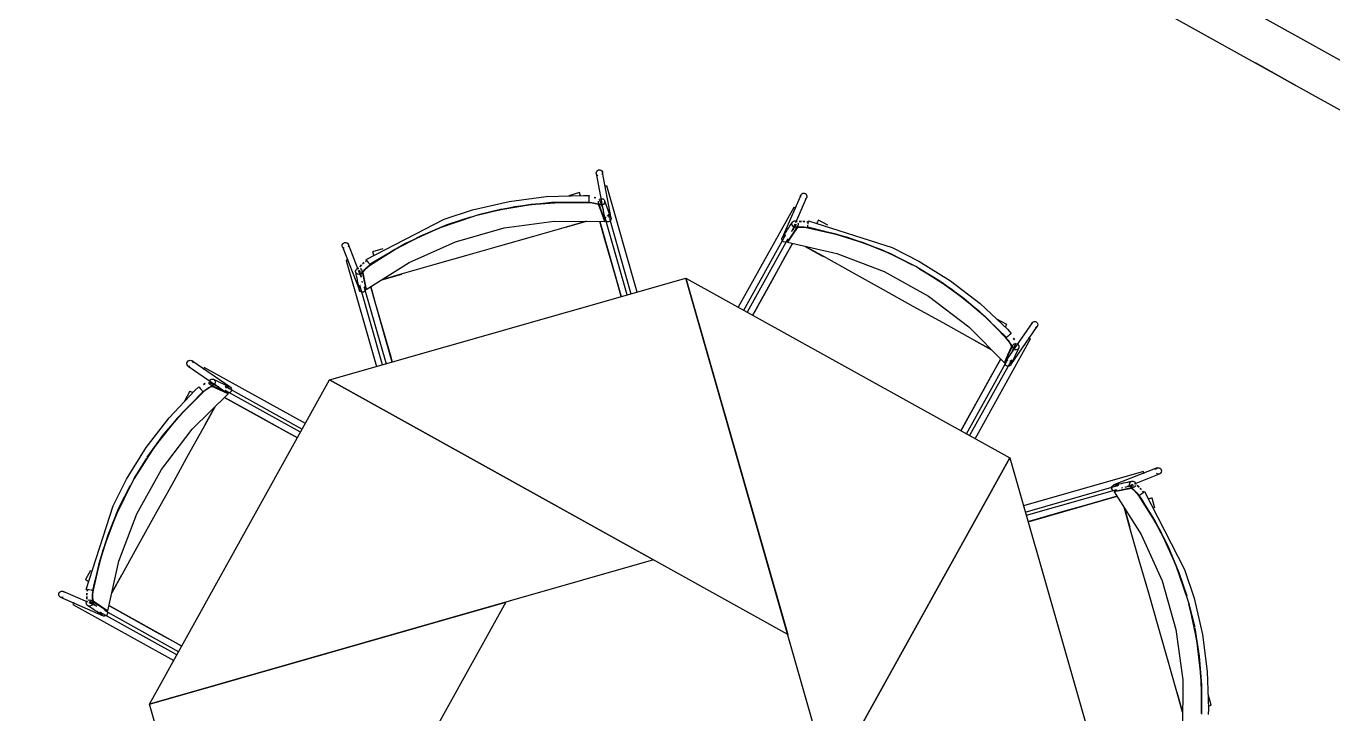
# Model space of a CAD drawing. Header units: metres. Extents: x 2.3 to 42.8, y 0.9 to 31.9.
# Drawn here: x 36.333 to 37.217, y 26.308 to 26.773 of the extents above; entities that cross this region are included whole.
import ezdxf

# ---------------------------------------------------------------- set-up
doc = ezdxf.new("R2010")
doc.units = ezdxf.units.M
for name, color, linetype in [('ARREDI', 9, 'Continuous'), ('PARETI_STRUTTURE', 7, 'Continuous'), ('PORTE_SCALE', 2, 'Continuous')]:
    doc.layers.add(name, color=color, linetype=linetype)

msp = doc.modelspace()

# ---------------------------------------------------------------- linework, layer by layer
at = {"layer": 'ARREDI'}
for points in [[(36.55888, 27.11816), (37.33341, 26.68811), (37.35252, 26.72254), (36.57799, 27.15258)], [(36.53844, 26.53381), (36.77935, 26.60271), (36.84824, 26.36179)], [(36.77935, 26.60271), (36.99842, 26.48107), (36.87678, 26.26201)], [(36.41679, 26.31475), (36.53843, 26.53382), (36.7575, 26.41218)], [(36.99841, 26.48107), (37.06731, 26.24015), (36.82639, 26.17126)], [(36.48569, 26.07384), (36.41679, 26.31475), (36.65771, 26.38364)]]:
    msp.add_lwpolyline(points, close=True, dxfattribs=at)
for points in [[(36.71994, 26.6718), (36.71934, 26.67224), (36.71893, 26.67286), (36.71877, 26.67333), (36.71877, 26.67335), (36.71874, 26.67358), (36.71883, 26.67433), (36.71916, 26.675)], [(36.71916, 26.67499), (36.7197, 26.67551), (36.72039, 26.67581), (36.72114, 26.67585), (36.72187, 26.67566), (36.72246, 26.67522), (36.72288, 26.6746), (36.72303, 26.67413), (36.72303, 26.67412), (36.72306, 26.67387), (36.72298, 26.67313), (36.72264, 26.67247)], [(36.70754, 26.66045), (36.70756, 26.66042)], [(36.70815, 26.65835), (36.70794, 26.65906), (36.70776, 26.6597), (36.70763, 26.66016), (36.70755, 26.66042)], [(36.71388, 26.65816), (36.71389, 26.6584), (36.71389, 26.65841), (36.71389, 26.65837), (36.71388, 26.65809), (36.71384, 26.65759), (36.71381, 26.65692), (36.71377, 26.65617), (36.71373, 26.65544)], [(36.71725, 26.65719), (36.71849, 26.65697)], [(36.71855, 26.65696), (36.71726, 26.6572)], [(36.72498, 26.66476), (36.72434, 26.66458)], [(36.72576, 26.66499), (36.72548, 26.6649), (36.72498, 26.66476)], [(36.7258, 26.66499), (36.72581, 26.66499)], [(36.85704, 26.65706), (36.85688, 26.65778), (36.85696, 26.65853), (36.85704, 26.65875), (36.85704, 26.65876), (36.85729, 26.65918), (36.85784, 26.6597), (36.85853, 26.65999), (36.85928, 26.66003), (36.86, 26.65981), (36.8606, 26.65935), (36.86102, 26.65872)], [(36.86101, 26.65873), (36.86118, 26.65801), (36.8611, 26.65726), (36.86101, 26.65703), (36.86101, 26.65702), (36.86076, 26.6566), (36.86022, 26.65609)], [(36.56609, 26.6116), (36.56414, 26.61014), (36.56243, 26.6086), (36.56134, 26.60731), (36.56102, 26.60647), (36.56216, 26.60067), (36.56329, 26.59488), (36.59224, 26.61315), (36.62352, 26.62715), (36.65647, 26.63657), (36.69042, 26.64124), (36.72466, 26.64101), (36.72256, 26.64654), (36.72045, 26.65207)], [(36.63905, 26.64536), (36.65494, 26.64923)], [(36.6549, 26.64921), (36.63906, 26.64537)], [(36.71329, 26.65375), (36.69386, 26.65383), (36.67446, 26.65235), (36.65551, 26.64933)], [(36.65554, 26.64935), (36.67453, 26.65236), (36.69396, 26.65385), (36.71343, 26.65375)], [(36.72045, 26.65207), (36.71974, 26.65261), (36.71813, 26.65313), (36.71586, 26.65353), (36.71343, 26.65374)], [(36.71344, 26.65374), (36.71599, 26.65352), (36.71822, 26.65312), (36.71979, 26.65261), (36.72047, 26.65206)], [(36.71372, 26.65544), (36.71368, 26.6548), (36.71367, 26.65434), (36.71366, 26.65411)], [(36.72412, 26.653), (36.72358, 26.65248), (36.72288, 26.65216), (36.72215, 26.65211), (36.72142, 26.6523), (36.72083, 26.65272), (36.72083, 26.65273), (36.72042, 26.65333), (36.72037, 26.65347), (36.72024, 26.65404), (36.72034, 26.65477)], [(36.72078, 26.65592), (36.72291, 26.6504), (36.72342, 26.64905)], [(36.72121, 26.65597), (36.72191, 26.65627), (36.72264, 26.65634), (36.72337, 26.65615), (36.72396, 26.65572), (36.72401, 26.65567), (36.72437, 26.65512), (36.72442, 26.65497), (36.72455, 26.6544), (36.72445, 26.65366), (36.72412, 26.65299)], [(36.85227, 26.6505), (36.85229, 26.65049)], [(36.85303, 26.65008), (36.85258, 26.65033), (36.85232, 26.65047)], [(36.85361, 26.64976), (36.85303, 26.65008)], [(36.56609, 26.6116), (36.58256, 26.62198), (36.59984, 26.63099), (36.61781, 26.63859), (36.63367, 26.64383)], [(36.63365, 26.64382), (36.61783, 26.6386), (36.5999, 26.63103), (36.58265, 26.62203), (36.56621, 26.61168)], [(36.71222, 26.6411), (36.69844, 26.63715), (36.67632, 26.63083), (36.65412, 26.62448), (36.6319, 26.61812), (36.60969, 26.61178), (36.58758, 26.60546), (36.57381, 26.60151)], [(36.69881, 26.63725), (36.71224, 26.64109)], [(36.73564, 26.59021), (36.73303, 26.59935), (36.72882, 26.61406), (36.72463, 26.62876), (36.72112, 26.64103)], [(36.72493, 26.64402), (36.72465, 26.64102)], [(36.72465, 26.64102), (36.72493, 26.64402)], [(36.7284, 26.64151), (36.72786, 26.641), (36.72716, 26.64069), (36.72641, 26.64064), (36.72569, 26.64084), (36.72509, 26.64129)], [(36.72614, 26.64486), (36.72689, 26.64491), (36.72761, 26.6447), (36.72823, 26.64426), (36.72864, 26.64365), (36.72878, 26.64318), (36.72878, 26.64316), (36.72881, 26.64293), (36.72873, 26.64218), (36.72839, 26.64151)], [(36.85088, 26.63424), (36.8518, 26.63562), (36.85422, 26.63917)], [(36.8512, 26.63843), (36.85102, 26.63915), (36.85111, 26.63988), (36.85136, 26.64041), (36.85144, 26.64055), (36.85193, 26.64101), (36.85197, 26.64104), (36.85265, 26.64131), (36.8534, 26.64134), (36.85411, 26.64112), (36.8547, 26.64066)], [(36.85512, 26.64003), (36.8553, 26.63931), (36.85521, 26.63857), (36.85496, 26.63805), (36.85488, 26.63791), (36.85435, 26.63742), (36.85367, 26.63714), (36.85292, 26.63711), (36.85221, 26.63734), (36.85162, 26.6378), (36.8512, 26.63842)], [(36.85753, 26.64103), (36.85588, 26.64089)], [(36.85592, 26.64088), (36.8576, 26.64102)], [(36.85979, 26.64092), (36.85851, 26.64097)], [(36.85874, 26.64096), (36.8599, 26.6409)], [(36.86117, 26.64072), (36.86224, 26.64057)], [(36.86225, 26.64057), (36.86118, 26.64072)], [(36.86201, 26.63918), (36.86213, 26.63991), (36.86224, 26.64057)], [(36.86233, 26.64107), (36.86238, 26.64134), (36.86239, 26.64139), (36.86239, 26.64137)], [(36.86902, 26.6419), (36.86889, 26.64167), (36.86866, 26.64125), (36.86834, 26.64067), (36.86798, 26.64003)], [(36.84443, 26.62821), (36.84427, 26.62893), (36.84435, 26.62968), (36.84443, 26.6299), (36.84443, 26.62991), (36.84468, 26.63033), (36.84523, 26.63084), (36.84592, 26.63114), (36.84667, 26.63118)], [(36.86178, 26.63673), (36.85937, 26.63707), (36.85707, 26.63718), (36.85538, 26.63704), (36.85457, 26.63668), (36.85127, 26.63178), (36.84798, 26.62688), (36.88137, 26.61934), (36.91338, 26.60711), (36.94335, 26.59048), (36.97066, 26.56975), (36.9947, 26.54541), (36.99713, 26.55079), (36.99955, 26.5562)], [(36.85455, 26.63669), (36.85533, 26.63705), (36.85698, 26.63719), (36.85925, 26.6371), (36.86178, 26.63673)], [(36.86165, 26.63714), (36.86169, 26.63736), (36.86178, 26.63782), (36.86189, 26.63845)], [(36.86178, 26.63673), (36.88077, 26.63241), (36.89937, 26.62658), (36.91744, 26.61925), (36.93235, 26.61173)], [(36.93234, 26.61173), (36.91746, 26.61922), (36.89944, 26.62655), (36.88088, 26.63239), (36.86192, 26.63671)], [(36.54836, 26.62263), (36.54772, 26.62302), (36.54727, 26.6236), (36.54717, 26.62382), (36.54716, 26.62384), (36.54703, 26.62431), (36.54706, 26.62506), (36.54734, 26.62575), (36.54785, 26.62631), (36.54852, 26.62666), (36.54925, 26.62677), (36.54999, 26.62661)], [(36.54999, 26.62662), (36.55063, 26.62623), (36.55109, 26.62564), (36.55118, 26.62542), (36.5512, 26.62541), (36.55132, 26.62494), (36.55129, 26.62419), (36.55102, 26.62349)], [(36.85142, 26.6261), (36.84635, 26.61698), (36.84009, 26.60568), (36.83381, 26.59439), (36.82753, 26.58307), (36.82452, 26.57764)], [(36.84815, 26.62775), (36.84761, 26.62725), (36.84692, 26.62695), (36.84617, 26.62691), (36.84544, 26.62714), (36.84485, 26.62758), (36.84443, 26.6282)], [(36.84798, 26.62687), (36.84828, 26.62914)], [(36.8601, 26.62414), (36.87229, 26.61736)], [(36.98597, 26.55425), (36.97344, 26.56121), (36.95333, 26.57237), (36.93313, 26.58358), (36.91293, 26.5948), (36.89274, 26.60601), (36.87263, 26.61718), (36.86011, 26.62414)], [(36.55045, 26.61485), (36.54995, 26.61471), (36.54968, 26.61463), (36.54962, 26.61462), (36.54964, 26.61462)], [(36.5511, 26.61504), (36.55046, 26.61486)], [(36.56172, 26.61316), (36.56077, 26.6123)], [(36.56078, 26.61229), (36.5618, 26.61322)], [(36.56284, 26.61399), (36.5637, 26.61465)], [(36.5637, 26.61465), (36.56284, 26.614)], [(36.56322, 26.61532), (36.56324, 26.61531)], [(36.56494, 26.61289), (36.56452, 26.61349), (36.56409, 26.6141), (36.5637, 26.61466), (36.56341, 26.61506), (36.56324, 26.61529)], [(36.5657, 26.6118), (36.56556, 26.612), (36.5653, 26.61237), (36.56494, 26.61289)], [(36.56754, 26.62038), (36.56761, 26.62013), (36.56775, 26.61966), (36.56793, 26.61903), (36.56814, 26.61831)], [(36.55741, 26.60532), (36.55677, 26.60571), (36.55631, 26.60629), (36.5561, 26.60684), (36.55607, 26.60699), (36.55609, 26.60765), (36.5561, 26.60771), (36.55638, 26.60839), (36.55689, 26.60893), (36.55756, 26.60928), (36.55831, 26.60938)], [(36.55904, 26.60922), (36.55968, 26.60884), (36.56014, 26.60825), (36.56034, 26.60771), (36.56037, 26.60756), (36.56034, 26.60684), (36.56007, 26.60615), (36.55955, 26.60561), (36.55889, 26.60527), (36.55814, 26.60517), (36.55741, 26.60532)], [(36.56004, 26.61163), (36.55899, 26.61037)], [(36.55982, 26.60376), (36.559, 26.60799)], [(36.55901, 26.61039), (36.56009, 26.61167)], [(36.561, 26.60647), (36.56131, 26.60727), (36.56236, 26.60855), (36.56404, 26.61006), (36.56608, 26.6116)], [(36.5738, 26.60151), (36.58722, 26.60533)], [(36.93725, 26.60901), (36.9512, 26.60049)], [(36.95117, 26.60052), (36.93726, 26.60901)], [(36.55985, 26.59331), (36.55921, 26.5937), (36.55875, 26.59428), (36.55865, 26.59451), (36.55864, 26.59452), (36.55852, 26.59499), (36.55854, 26.59574), (36.55883, 26.59644), (36.55933, 26.59699)], [(36.5628, 26.59561), (36.56277, 26.59486), (36.5625, 26.59417), (36.562, 26.59361), (36.56133, 26.59327), (36.56058, 26.59316), (36.55984, 26.59331)], [(36.56063, 26.59964), (36.56045, 26.60059)], [(36.5633, 26.59487), (36.56191, 26.59669)], [(36.56628, 26.59676), (36.56914, 26.58673), (36.5727, 26.57431), (36.57625, 26.5619), (36.57981, 26.54944), (36.58082, 26.54594)], [(36.99567, 26.56245), (36.98199, 26.57625), (36.96723, 26.5889), (36.9517, 26.60018)], [(36.95172, 26.60016), (36.96728, 26.58886), (36.98207, 26.57618), (36.99577, 26.56233)], [(36.99529, 26.56934), (36.99565, 26.56999), (36.99597, 26.57056), (36.99621, 26.57099), (36.99633, 26.57121)], [(37.01302, 26.57124), (37.01316, 26.57198), (37.0134, 26.57241), (37.0134, 26.57242), (37.01355, 26.57262), (37.01414, 26.57308), (37.01484, 26.57331)], [(37.01484, 26.57332), (37.01559, 26.5733), (37.01629, 26.57302), (37.01686, 26.57252), (37.01722, 26.57187), (37.01734, 26.57114), (37.01719, 26.5704), (37.01697, 26.56997), (37.01697, 26.56995), (37.01682, 26.56976), (37.01623, 26.5693), (37.01552, 26.56907)], [(36.97377, 26.56101), (36.98597, 26.55424)], [(36.99954, 26.5562), (36.99942, 26.55707), (36.99866, 26.55857), (36.99734, 26.56046), (36.99577, 26.56234)], [(36.99577, 26.56233), (36.99741, 26.56038), (36.9987, 26.55851), (36.99945, 26.55704), (36.99956, 26.55618)], [(36.99718, 26.56333), (36.9967, 26.5629), (36.99636, 26.5626), (36.99619, 26.56244)], [(36.99921, 26.56514), (36.99937, 26.5653), (36.9994, 26.56531), (36.99936, 26.56528), (36.99915, 26.5651), (36.99878, 26.56477), (36.99828, 26.56432), (36.99772, 26.56382), (36.99718, 26.56334)], [(37.00091, 26.56207), (37.00162, 26.56104)], [(37.00167, 26.561), (37.00092, 26.56207)], [(37.01173, 26.56196), (37.01114, 26.56228)], [(37.01247, 26.56155), (37.01248, 26.56154), (37.01242, 26.56157), (37.01217, 26.56172), (37.01173, 26.56197)], [(37.00251, 26.55868), (37.0001, 26.55327), (36.99951, 26.55196)], [(37.0028, 26.55426), (37.00205, 26.55427), (37.00134, 26.55455), (37.00077, 26.55502), (37.00041, 26.55567), (37.00028, 26.55639), (37.00042, 26.5571), (37.00048, 26.55724), (37.0008, 26.55773), (37.00138, 26.55819), (37.00209, 26.55842)], [(37.00355, 26.55814), (37.00412, 26.55765), (37.00449, 26.55701), (37.0046, 26.55629), (37.0046, 26.55622), (37.00448, 26.55557), (37.00441, 26.55543), (37.00409, 26.55494), (37.00351, 26.55449), (37.0028, 26.55425)], [(36.44199, 26.54468), (36.44201, 26.54543), (36.44229, 26.54613), (36.44279, 26.5467), (36.44344, 26.54706), (36.44418, 26.54718), (36.44491, 26.54704), (36.44534, 26.54681), (36.44536, 26.54681), (36.44555, 26.54666), (36.44601, 26.54607), (36.44624, 26.54536)], [(36.44407, 26.54286), (36.44333, 26.543), (36.4429, 26.54324), (36.44289, 26.54324), (36.44269, 26.54339), (36.44224, 26.54397), (36.442, 26.54468)], [(36.45376, 26.54231), (36.45377, 26.54232), (36.45375, 26.54228), (36.45359, 26.54201), (36.45334, 26.54157)], [(36.9653, 26.49946), (36.97116, 26.51003), (36.97859, 26.52339), (36.98601, 26.53675), (36.99222, 26.54792)], [(36.99702, 26.54734), (36.9947, 26.54541)], [(36.9947, 26.54541), (36.99702, 26.54734)], [(36.9977, 26.54311), (36.99695, 26.54312), (36.99626, 26.5434), (36.99569, 26.5439), (36.99533, 26.54455), (36.9952, 26.54529)], [(36.99847, 26.54707), (36.99904, 26.54657), (36.9994, 26.54591), (36.99953, 26.54518), (36.99937, 26.54444), (36.99915, 26.54401), (36.99914, 26.544), (36.999, 26.5438), (36.99841, 26.54334), (36.99771, 26.54311)], [(36.45335, 26.54157), (36.45303, 26.54098)], [(36.45717, 26.53339), (36.45766, 26.53396), (36.4583, 26.53433), (36.45902, 26.53444), (36.45909, 26.53444), (36.45974, 26.5343), (36.45988, 26.53425), (36.46037, 26.53393), (36.46083, 26.53335), (36.46106, 26.53264)], [(36.37859, 26.39162), (36.37824, 26.38921), (36.37813, 26.38691), (36.37827, 26.38522), (36.37863, 26.38441), (36.38353, 26.38111), (36.38843, 26.37782), (36.39598, 26.41121), (36.4082, 26.44322), (36.42484, 26.47319), (36.44556, 26.5005), (36.46991, 26.52454), (36.46452, 26.52697), (36.45911, 26.52939)], [(36.45287, 26.52551), (36.43906, 26.51183), (36.42641, 26.49707), (36.41513, 26.48154)], [(36.41515, 26.48156), (36.42646, 26.49712), (36.43914, 26.51191), (36.45297, 26.5256)], [(36.44598, 26.52513), (36.44532, 26.52549), (36.44475, 26.52581), (36.44432, 26.52604), (36.4441, 26.52617)], [(36.45017, 26.52905), (36.45001, 26.52921), (36.45, 26.52924), (36.45003, 26.5292), (36.45021, 26.52899), (36.45054, 26.52862), (36.45099, 26.52812), (36.45149, 26.52756), (36.45197, 26.52702)], [(36.45198, 26.52702), (36.45241, 26.52654), (36.45272, 26.5262), (36.45287, 26.52603)], [(36.45298, 26.52561), (36.45494, 26.52725), (36.4568, 26.52854), (36.45827, 26.52929), (36.45913, 26.52941)], [(36.45911, 26.52939), (36.45824, 26.52926), (36.45674, 26.5285), (36.45485, 26.52718), (36.45298, 26.52561)], [(36.45431, 26.53151), (36.45324, 26.53076)], [(36.45324, 26.53075), (36.45427, 26.53146)], [(36.45663, 26.53235), (36.46205, 26.52994), (36.46335, 26.52935)], [(36.46106, 26.53264), (36.46104, 26.53189), (36.46077, 26.53118), (36.46029, 26.53061), (36.45964, 26.53025), (36.45892, 26.53012), (36.45821, 26.53026), (36.45807, 26.53032), (36.45759, 26.53064), (36.45713, 26.53122), (36.45689, 26.53193)], [(36.46797, 26.52686), (36.4699, 26.52454)], [(36.4699, 26.52454), (36.46797, 26.52686)], [(36.46824, 26.52831), (36.46874, 26.52888), (36.4694, 26.52924), (36.47013, 26.52937), (36.47087, 26.52921), (36.4713, 26.52899), (36.47131, 26.52898), (36.47151, 26.52884), (36.47197, 26.52825), (36.4722, 26.52755)], [(36.47221, 26.52754), (36.47219, 26.52679), (36.47191, 26.5261), (36.47141, 26.52553), (36.47076, 26.52517), (36.47003, 26.52504)], [(36.46106, 26.51581), (36.4541, 26.50328), (36.44294, 26.48317), (36.43173, 26.46297), (36.42051, 26.44277), (36.4093, 26.42259), (36.39813, 26.40247), (36.39117, 26.38995)], [(36.4543, 26.5036), (36.46108, 26.51583)], [(36.51669, 26.49467), (36.50529, 26.50101), (36.49192, 26.50844), (36.47856, 26.51585), (36.46739, 26.52205)], [(36.4063, 26.46709), (36.41482, 26.48105)], [(36.41479, 26.48101), (36.40631, 26.4671)], [(37.08902, 26.47107), (37.08888, 26.47156), (37.0888, 26.47185), (37.08878, 26.47191), (37.08878, 26.47189)], [(37.0892, 26.47043), (37.08902, 26.47107)], [(37.09679, 26.47317), (37.09718, 26.47381), (37.09776, 26.47426), (37.09799, 26.47436), (37.098, 26.47437), (37.09847, 26.4745), (37.09922, 26.47447), (37.09992, 26.47419), (37.10047, 26.47368), (37.10082, 26.47301), (37.10093, 26.47228), (37.10078, 26.47154)], [(37.10078, 26.47154), (37.10039, 26.4709), (37.09981, 26.47044), (37.09959, 26.47035), (37.09957, 26.47033), (37.0991, 26.47021), (37.09835, 26.47024), (37.09766, 26.47051)], [(36.37858, 26.39162), (36.3829, 26.41061), (36.38873, 26.42921), (36.39607, 26.44727), (36.40358, 26.46219)], [(36.40358, 26.46218), (36.39609, 26.44731), (36.38876, 26.42928), (36.38292, 26.41072), (36.3786, 26.39176)], [(37.06747, 26.46168), (37.06786, 26.46232), (37.06844, 26.46278), (37.06867, 26.46288), (37.06868, 26.46289), (37.06915, 26.46302), (37.0699, 26.46299), (37.0706, 26.4627), (37.07115, 26.4622)], [(37.0763, 26.46139), (37.07793, 26.46171), (37.08215, 26.46253)], [(37.08339, 26.46249), (37.083, 26.46185), (37.08242, 26.46139), (37.08187, 26.46119), (37.08172, 26.46116), (37.081, 26.46119), (37.08032, 26.46146), (37.07978, 26.46198), (37.07943, 26.46264), (37.07933, 26.46339), (37.07949, 26.46412)], [(37.07949, 26.46412), (37.07988, 26.46476), (37.08046, 26.46522), (37.081, 26.46543), (37.08115, 26.46545), (37.08182, 26.46544), (37.08188, 26.46543), (37.08256, 26.46515), (37.0831, 26.46463), (37.08344, 26.46397), (37.08354, 26.46322)], [(37.0858, 26.46149), (37.08453, 26.46254)], [(37.08455, 26.46252), (37.08583, 26.46144)], [(37.07092, 26.45525), (37.06089, 26.45239), (37.04848, 26.44883), (37.03606, 26.44528), (37.0236, 26.44172), (37.01117, 26.43816)], [(37.06978, 26.45873), (37.06903, 26.45875), (37.06834, 26.45903), (37.06778, 26.45955), (37.06743, 26.4602), (37.06732, 26.46095), (37.06747, 26.46169)], [(37.08576, 26.45544), (37.0843, 26.45739), (37.08276, 26.4591), (37.08147, 26.46019), (37.08065, 26.46051), (37.07483, 26.45937), (37.06904, 26.45823), (37.08732, 26.42929), (37.10132, 26.39801), (37.11075, 26.36505), (37.1154, 26.33111), (37.11518, 26.29687), (37.12071, 26.29897), (37.12623, 26.30108)], [(37.06904, 26.45823), (37.07086, 26.45962)], [(37.07381, 26.4609), (37.07475, 26.46108)], [(37.08063, 26.46053), (37.08144, 26.46022), (37.0827, 26.45917), (37.08423, 26.45749), (37.08577, 26.45544)], [(37.08577, 26.45544), (37.09614, 26.43897), (37.10516, 26.42169), (37.11275, 26.40372), (37.11799, 26.38786)], [(37.11799, 26.38788), (37.11276, 26.4037), (37.10519, 26.42163), (37.09619, 26.43888), (37.08585, 26.45532)], [(37.08597, 26.45583), (37.08616, 26.45597), (37.08654, 26.45623), (37.08706, 26.45659)], [(37.08645, 26.46075), (37.08738, 26.45973)], [(37.08732, 26.45981), (37.08646, 26.46076)], [(37.08706, 26.45659), (37.08765, 26.45701), (37.08826, 26.45744), (37.08882, 26.45783), (37.08922, 26.45812), (37.08946, 26.45829)], [(37.08816, 26.45869), (37.08881, 26.45783)], [(37.08881, 26.45783), (37.08816, 26.45869)], [(37.08949, 26.45831), (37.08948, 26.45829)], [(37.09454, 26.45398), (37.09429, 26.45392), (37.09382, 26.45378), (37.0932, 26.4536), (37.09247, 26.4534)], [(37.07567, 26.44773), (37.07949, 26.43431)], [(37.11526, 26.30931), (37.11131, 26.32309), (37.105, 26.34521), (37.09865, 26.3674), (37.09229, 26.38963), (37.08594, 26.41184), (37.07962, 26.43395), (37.07568, 26.44772)], [(36.39118, 26.38994), (36.39795, 26.40213)], [(36.37341, 26.39886), (36.37364, 26.39873), (36.37406, 26.3985), (36.37464, 26.39818), (36.37528, 26.39781)], [(36.37425, 26.39217), (36.37397, 26.39222), (36.37393, 26.39223), (36.37394, 26.39223)], [(36.37474, 26.39209), (36.37459, 26.39102)], [(36.37459, 26.39101), (36.37475, 26.39208)], [(36.37613, 26.39185), (36.3754, 26.39197), (36.37475, 26.39208)], [(36.37817, 26.39149), (36.37795, 26.39153), (36.37749, 26.39161), (36.37686, 26.39173)], [(36.37862, 26.38439), (36.37826, 26.38518), (36.37812, 26.38682), (36.37822, 26.38909), (36.37858, 26.39161)], [(36.35825, 26.38688), (36.35753, 26.38672), (36.35678, 26.3868), (36.35656, 26.38688), (36.35655, 26.38688), (36.35613, 26.38713), (36.35562, 26.38768), (36.35532, 26.38837), (36.35528, 26.38912), (36.3555, 26.38984), (36.35596, 26.39044), (36.35659, 26.39086)], [(36.35658, 26.39085), (36.3573, 26.39102), (36.35805, 26.39094), (36.35828, 26.39085), (36.35829, 26.39085), (36.35871, 26.3906), (36.35922, 26.39006)], [(36.36523, 26.38287), (36.36498, 26.38242), (36.36484, 26.38216)], [(36.36556, 26.38345), (36.36524, 26.38287)], [(36.37689, 26.38104), (36.37616, 26.38086), (36.37543, 26.38095), (36.3749, 26.3812), (36.37476, 26.38128), (36.3743, 26.38177), (36.37428, 26.38181), (36.374, 26.38249), (36.37397, 26.38324), (36.37419, 26.38395), (36.37465, 26.38454)], [(36.37443, 26.38576), (36.37429, 26.38744)], [(36.37429, 26.38737), (36.37442, 26.38573)], [(36.37439, 26.38963), (36.37434, 26.38835)], [(36.37435, 26.38858), (36.37441, 26.38974)], [(36.37528, 26.38495), (36.376, 26.38514), (36.37674, 26.38505), (36.37727, 26.3848), (36.37741, 26.38472), (36.37789, 26.38419), (36.37817, 26.38351), (36.3782, 26.38276), (36.37798, 26.38205), (36.37752, 26.38145), (36.37689, 26.38104)], [(36.38107, 26.38072), (36.37969, 26.38164), (36.37614, 26.38406)], [(36.36481, 26.38211), (36.36483, 26.38213)], [(36.38711, 26.37427), (36.38638, 26.37409), (36.38563, 26.37419), (36.38541, 26.37427), (36.3854, 26.37427), (36.38498, 26.37452), (36.38447, 26.37507), (36.38417, 26.37576), (36.38413, 26.37651)], [(36.38844, 26.37782), (36.38618, 26.37812)], [(36.38756, 26.37799), (36.38808, 26.37745), (36.38836, 26.37676), (36.3884, 26.37601), (36.38818, 26.37529), (36.38773, 26.37469), (36.38711, 26.37427)], [(36.38922, 26.38126), (36.39833, 26.3762), (36.40963, 26.36993), (36.42092, 26.36365), (36.43224, 26.35737), (36.43852, 26.35389)], [(37.11953, 26.38248), (37.12339, 26.36659)], [(37.12338, 26.36663), (37.11953, 26.38247)], [(37.12791, 26.30824), (37.128, 26.32767), (37.12651, 26.34707), (37.1235, 26.36602)], [(37.12351, 26.36599), (37.12652, 26.347), (37.12801, 26.32757), (37.12791, 26.3081)], [(37.11141, 26.32271), (37.11526, 26.30928)], [(37.13252, 26.31338), (37.13322, 26.31359), (37.13386, 26.31377), (37.13432, 26.3139), (37.13459, 26.31398)], [(37.13462, 26.31398), (37.13459, 26.31397)]]:
    msp.add_lwpolyline(points, dxfattribs=at)
at = {"layer": 'PARETI_STRUTTURE'}
for points in [[(36.12562, 27.32495), (37.33112, 26.65561), (37.34545, 26.68143)], [(36.71877, 26.67333), (36.72453, 26.64238)], [(36.72878, 26.64317), (36.72303, 26.67413)], [(36.63515, 26.64878), (36.65978, 26.65452), (36.68486, 26.65777), (36.71012, 26.65852), (36.71389, 26.65841)], [(36.70754, 26.66045), (36.7002, 26.65835)], [(36.74632, 26.59327), (36.72581, 26.665)], [(36.85705, 26.65876), (36.84443, 26.62991)], [(36.85371, 26.64032), (36.86102, 26.65702)], [(36.56322, 26.61533), (36.61595, 26.64245), (36.63515, 26.64878)], [(36.71365, 26.65409), (36.68854, 26.6537), (36.66362, 26.6508), (36.63912, 26.64539), (36.63634, 26.64462)], [(36.72431, 26.64245), (36.72426, 26.64257), (36.72422, 26.6427), (36.72417, 26.64282), (36.72412, 26.64295), (36.72408, 26.64306), (36.72404, 26.64318), (36.724, 26.64331), (36.72396, 26.64343), (36.7239, 26.64356), (36.72386, 26.64368), (36.72382, 26.64381), (36.72378, 26.64393), (36.72374, 26.64406), (36.72369, 26.64418), (36.72364, 26.64429), (36.7236, 26.64442), (36.72356, 26.64454), (36.72351, 26.64467), (36.72347, 26.64479), (36.72342, 26.64492), (36.72337, 26.64504), (36.72333, 26.64517), (36.72329, 26.64529), (36.72325, 26.6454), (36.72321, 26.64553), (36.72315, 26.64565), (36.72311, 26.64578), (36.72307, 26.6459), (36.72303, 26.64603), (36.72299, 26.64615), (36.72293, 26.64628), (36.72289, 26.6464), (36.72285, 26.64651), (36.72281, 26.64664), (36.72276, 26.64676), (36.72272, 26.64689), (36.72267, 26.64701), (36.72262, 26.64714), (36.72258, 26.64726), (36.72254, 26.64739), (36.7225, 26.64751), (36.72246, 26.64764), (36.7224, 26.64775), (36.72236, 26.64788), (36.72232, 26.648), (36.72228, 26.64813), (36.72224, 26.64825), (36.72218, 26.64838), (36.72214, 26.6485), (36.7221, 26.64863), (36.72206, 26.64875), (36.72201, 26.64886), (36.72197, 26.64899), (36.72192, 26.64911), (36.72187, 26.64924), (36.72183, 26.64936), (36.72179, 26.64949), (36.72175, 26.64961), (36.72171, 26.64974), (36.72165, 26.64986), (36.72161, 26.64997), (36.72157, 26.6501), (36.72153, 26.65022), (36.72149, 26.65035), (36.72143, 26.65047), (36.72139, 26.6506), (36.72135, 26.65072), (36.72131, 26.65085), (36.72126, 26.65097), (36.72122, 26.6511), (36.72117, 26.65121), (36.72112, 26.65133), (36.72108, 26.65146), (36.72104, 26.65158), (36.721, 26.65171), (36.72094, 26.65183), (36.7209, 26.65196), (36.72086, 26.65208), (36.72082, 26.65221), (36.72078, 26.65232), (36.72074, 26.65245), (36.72068, 26.65257), (36.72064, 26.6527), (36.7206, 26.65282), (36.72056, 26.65295), (36.72051, 26.65307), (36.72047, 26.6532), (36.72042, 26.65332), (36.72037, 26.65345), (36.72036, 26.65347)], [(36.72268, 26.65122), (36.7224, 26.6522)], [(36.72443, 26.65497), (36.72838, 26.6439)], [(36.85227, 26.6505), (36.8148, 26.58303)], [(36.63634, 26.64462), (36.61262, 26.63652), (36.58981, 26.62609), (36.5682, 26.61343), (36.56572, 26.61179)], [(36.72108, 26.64104), (36.73562, 26.59021)], [(36.73978, 26.5914), (36.72488, 26.64351)], [(36.72675, 26.64596), (36.72756, 26.64314)], [(36.72762, 26.64292), (36.74216, 26.59208)], [(36.85138, 26.63498), (36.85331, 26.63941)], [(36.86239, 26.64139), (36.91885, 26.62329), (36.9369, 26.61418)], [(36.87527, 26.63847), (36.86903, 26.64193)], [(36.81859, 26.58092), (36.84705, 26.63217)], [(36.85497, 26.63804), (36.84863, 26.62819)], [(36.85271, 26.63727), (36.85179, 26.63561)], [(36.93481, 26.6104), (36.91231, 26.62145), (36.88881, 26.63019), (36.86457, 26.63652), (36.86164, 26.63712)], [(36.54716, 26.62383), (36.55865, 26.59451)], [(36.55784, 26.60844), (36.55119, 26.62541)], [(36.57439, 26.62237), (36.56753, 26.62042)], [(36.84802, 26.62883), (36.82076, 26.57972)], [(36.82454, 26.57762), (36.85146, 26.62609)], [(36.8484, 26.62817), (36.84883, 26.62916)], [(36.54963, 26.61462), (36.57014, 26.54288)], [(36.93691, 26.61419), (36.95838, 26.60082), (36.97841, 26.58539), (36.9968, 26.56806), (36.9994, 26.56531)], [(36.55997, 26.60301), (36.55812, 26.60772)], [(36.55929, 26.60556), (36.5598, 26.60376)], [(36.56034, 26.60771), (36.56283, 26.59627)], [(36.99617, 26.56243), (36.97813, 26.57991), (36.95846, 26.59547), (36.93732, 26.60898), (36.93481, 26.6104)], [(36.5743, 26.54407), (36.5589, 26.59795)], [(36.56194, 26.59629), (36.57668, 26.54475)], [(36.56268, 26.59609), (36.56229, 26.59709)], [(36.58084, 26.54595), (36.5663, 26.59678)], [(36.99635, 26.57124), (36.98967, 26.57495)], [(37.0134, 26.57241), (36.99557, 26.54645)], [(36.99915, 26.54401), (37.01697, 26.56996)], [(36.97501, 26.49407), (37.01249, 26.56154)], [(36.99547, 26.54666), (36.99552, 26.54679), (36.99558, 26.5469), (36.99563, 26.54702), (36.99569, 26.54713), (36.99575, 26.54726), (36.9958, 26.54737), (36.99586, 26.54749), (36.99591, 26.5476), (36.99597, 26.54773), (36.99602, 26.54784), (36.99608, 26.54797), (36.99615, 26.54808), (36.9962, 26.5482), (36.99626, 26.54833), (36.99631, 26.54844), (36.99637, 26.54856), (36.99643, 26.54867), (36.99648, 26.5488), (36.99654, 26.54891), (36.99659, 26.54904), (36.99665, 26.54915), (36.9967, 26.54927), (36.99676, 26.54938), (36.99681, 26.54951), (36.99687, 26.54962), (36.99693, 26.54974), (36.99698, 26.54985), (36.99704, 26.54998), (36.99709, 26.5501), (36.99715, 26.55022), (36.9972, 26.55034), (36.99726, 26.55045), (36.99731, 26.55058), (36.99737, 26.55069), (36.99743, 26.55081), (36.9975, 26.55092), (36.99755, 26.55105), (36.99761, 26.55116), (36.99766, 26.55129), (36.99772, 26.5514), (36.99777, 26.55152), (36.99783, 26.55165), (36.99788, 26.55176), (36.99794, 26.55188), (36.998, 26.55199), (36.99805, 26.55212), (36.99811, 26.55223), (36.99816, 26.55235), (36.99822, 26.55247), (36.99827, 26.55259), (36.99833, 26.5527), (36.99838, 26.55283), (36.99844, 26.55294), (36.9985, 26.55306), (36.99855, 26.55317), (36.99861, 26.5533), (36.99866, 26.55342), (36.99872, 26.55354), (36.99877, 26.55366), (36.99883, 26.55377), (36.9989, 26.5539), (36.99895, 26.55401), (36.99901, 26.55413), (36.99906, 26.55424), (36.99912, 26.55437), (36.99918, 26.55448), (36.99923, 26.5546), (36.99929, 26.55472), (36.99934, 26.55484), (36.9994, 26.55497), (36.99945, 26.55508), (36.99951, 26.5552), (36.99956, 26.55531), (36.99962, 26.55544), (36.99968, 26.55555), (36.99973, 26.55567), (36.99979, 26.55579), (36.99984, 26.55591), (36.9999, 26.55602), (36.99995, 26.55615), (37.00001, 26.55626), (37.00006, 26.55638), (37.00012, 26.55649), (37.00018, 26.55662), (37.00025, 26.55674), (37.0003, 26.55685), (37.00036, 26.55698), (37.00041, 26.55709), (37.00047, 26.55722), (37.00048, 26.55724)], [(37.00441, 26.55543), (36.99938, 26.54481)], [(37.00011, 26.55327), (37.00102, 26.55491)], [(36.4429, 26.54324), (36.46886, 26.52541)], [(36.4713, 26.52899), (36.44535, 26.54681)], [(36.52209, 26.50439), (36.45377, 26.54232)], [(36.99219, 26.54794), (36.96528, 26.49947)], [(36.96907, 26.49737), (36.99662, 26.54701)], [(36.99815, 26.54465), (36.97123, 26.49616)], [(36.99968, 26.54741), (36.99825, 26.54484)], [(36.45988, 26.53425), (36.4705, 26.52922)], [(36.40113, 26.46675), (36.41449, 26.48822), (36.42992, 26.50825), (36.44725, 26.52664), (36.45, 26.52923)], [(36.45288, 26.52601), (36.4354, 26.50796), (36.41984, 26.4883), (36.40633, 26.46716), (36.40491, 26.46464)], [(36.44407, 26.52619), (36.44036, 26.51951)], [(36.46865, 26.52531), (36.46853, 26.52536), (36.46841, 26.52542), (36.46829, 26.52547), (36.46818, 26.52553), (36.46805, 26.52558), (36.46794, 26.52564), (36.46782, 26.52569), (36.46771, 26.52575), (36.46758, 26.52581), (36.46747, 26.52586), (36.46735, 26.52592), (36.46723, 26.52599), (36.46711, 26.52604), (36.46698, 26.5261), (36.46687, 26.52615), (36.46675, 26.52621), (36.46664, 26.52626), (36.46651, 26.52632), (36.4664, 26.52638), (36.46628, 26.52643), (36.46616, 26.52649), (36.46604, 26.52654), (36.46593, 26.5266), (36.4658, 26.52665), (36.46569, 26.52671), (36.46557, 26.52676), (36.46546, 26.52682), (36.46533, 26.52688), (36.46521, 26.52693), (36.4651, 26.52699), (36.46497, 26.52704), (36.46486, 26.5271), (36.46473, 26.52715), (36.46462, 26.52721), (36.4645, 26.52726), (36.46439, 26.52733), (36.46426, 26.52739), (36.46415, 26.52744), (36.46403, 26.5275), (36.46391, 26.52756), (36.46379, 26.52761), (36.46366, 26.52767), (36.46355, 26.52772), (36.46343, 26.52778), (36.46332, 26.52783), (36.46319, 26.52789), (36.46308, 26.52794), (36.46296, 26.528), (36.46285, 26.52806), (36.46272, 26.52811), (36.46261, 26.52817), (36.46248, 26.52822), (36.46237, 26.52828), (36.46225, 26.52833), (36.46214, 26.52839), (36.46201, 26.52844), (36.46189, 26.5285), (36.46178, 26.52856), (36.46165, 26.52861), (36.46154, 26.52867), (36.46141, 26.52874), (36.4613, 26.52879), (36.46118, 26.52885), (36.46107, 26.5289), (36.46094, 26.52896), (36.46083, 26.52901), (36.46071, 26.52907), (36.4606, 26.52913), (36.46047, 26.52918), (36.46035, 26.52924), (36.46023, 26.52929), (36.46011, 26.52935), (36.46, 26.5294), (36.45987, 26.52946), (36.45976, 26.52951), (36.45964, 26.52957), (36.45953, 26.52963), (36.4594, 26.52968), (36.45929, 26.52974), (36.45916, 26.52979), (36.45905, 26.52985), (36.45893, 26.5299), (36.45882, 26.52996), (36.45869, 26.53001), (36.45857, 26.53008), (36.45846, 26.53014), (36.45833, 26.53019), (36.45822, 26.53025), (36.4581, 26.53031), (36.45807, 26.53032)], [(36.46204, 26.52995), (36.4604, 26.53086)], [(36.4679, 26.52952), (36.47047, 26.52809)], [(36.51879, 26.49844), (36.4683, 26.52646)], [(36.47066, 26.52798), (36.51998, 26.5006)], [(36.46737, 26.52203), (36.51669, 26.49464)], [(37.08878, 26.4719), (37.00767, 26.44871)], [(37.098, 26.47437), (37.06868, 26.46288)], [(36.37392, 26.39223), (36.39202, 26.44869), (36.40113, 26.46674)], [(36.40491, 26.46465), (36.39386, 26.44215), (36.38512, 26.41865), (36.37879, 26.39441), (36.37819, 26.39149)], [(37.00886, 26.44454), (37.07212, 26.46263)], [(37.07718, 26.46156), (37.08188, 26.46341)], [(37.07973, 26.46224), (37.07792, 26.46172)], [(37.0826, 26.46369), (37.09958, 26.47034)], [(37.07045, 26.45959), (37.00954, 26.44217)], [(37.01073, 26.438), (37.07094, 26.45522)], [(37.07026, 26.45885), (37.07126, 26.45924)], [(37.08188, 26.46119), (37.07043, 26.4587)], [(37.11878, 26.38519), (37.11069, 26.40891), (37.10026, 26.43171), (37.08759, 26.45334), (37.08595, 26.45581)], [(37.08949, 26.45831), (37.11661, 26.40558), (37.12295, 26.38638)], [(37.09654, 26.44714), (37.09458, 26.454)], [(36.37684, 26.40511), (36.37338, 26.39887)], [(36.35655, 26.38689), (36.3854, 26.37427)], [(36.37499, 26.38355), (36.35828, 26.39086)], [(36.38033, 26.38122), (36.3759, 26.38315)], [(36.37727, 26.38481), (36.38712, 26.37847)], [(37.12825, 26.30788), (37.12786, 26.33299), (37.12496, 26.35791), (37.11956, 26.38241), (37.11878, 26.38518)], [(37.12295, 26.38638), (37.12868, 26.36175), (37.13193, 26.33667), (37.13268, 26.31141), (37.13257, 26.30764)], [(36.36481, 26.38211), (36.43313, 26.34418)], [(36.37805, 26.38255), (36.3797, 26.38163)], [(36.43523, 26.34796), (36.38315, 26.37688)], [(36.38714, 26.37824), (36.38615, 26.37867)], [(36.38648, 26.37786), (36.43644, 26.35013)], [(36.43854, 26.35391), (36.38922, 26.38129)], [(37.13462, 26.31398), (37.13252, 26.32133)]]:
    msp.add_lwpolyline(points, dxfattribs=at)
for points in [[(36.55888, 27.11816), (37.33341, 26.68811), (37.35252, 26.72254), (36.57799, 27.15258)], [(37.16451, 26.74812), (37.19137, 26.7332)]]:
    msp.add_lwpolyline(points, close=True, dxfattribs=at)
at = {"layer": 'PORTE_SCALE'}
for centre, radius, start, end in [((34.3744, 28.22674), 2.94138, 327.13399, 327.36303), ((31.78091, 25.56274), 4.88801, 12.1958, 12.33375), ((36.33914, 29.8462), 3.4612, 282.18186, 282.37645), ((34.78857, 23.90424), 2.94138, 57.13399, 57.36303)]:
    msp.add_arc(centre, radius, start, end, dxfattribs=at)

doc.saveas('drawing.dxf')
